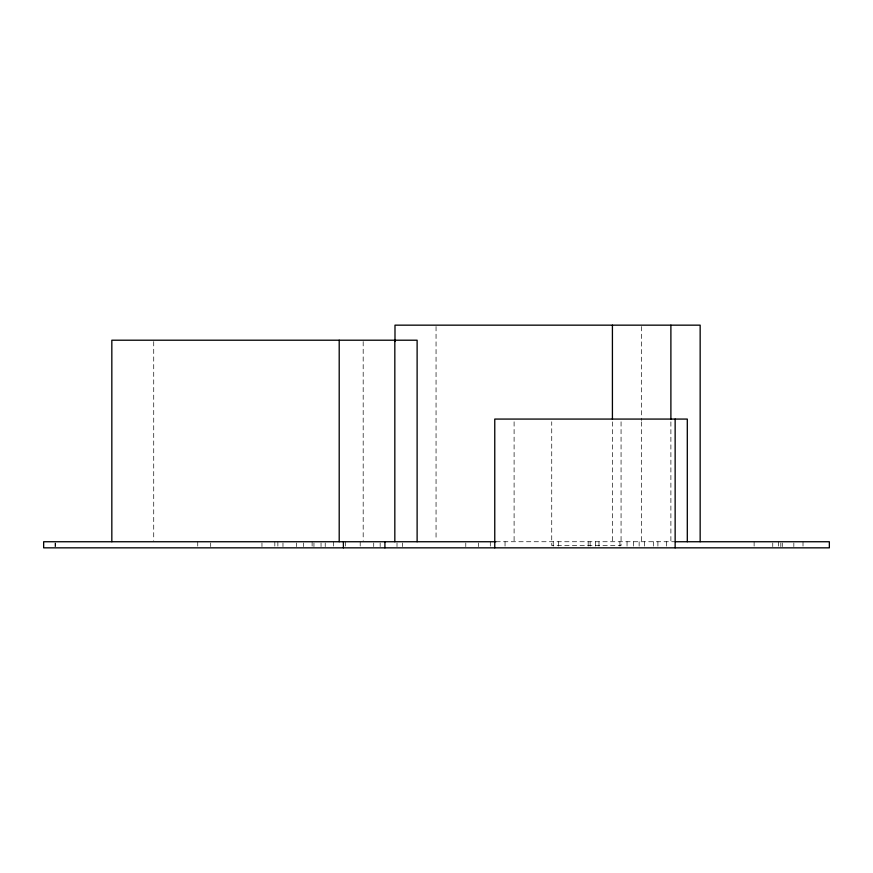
<?xml version="1.0" encoding="UTF-8"?>
<svg xmlns="http://www.w3.org/2000/svg" width="873" height="873" viewBox="0 0 873 873"><rect width="100%" height="100%" fill="white"/><g stroke="black" fill="none" stroke-linecap="round" stroke-linejoin="round"><path stroke-width="0.65" stroke-dasharray="4.37 3.27" d="M495.908 541.74L673.847 541.74M803.007 541.74L803.007 546.618M793.841 542.962L793.841 546.618M782.284 542.962L782.284 546.618M780.822 542.962L780.822 546.618M778.443 541.74L778.443 546.618M772.758 542.962L772.758 546.618M754.119 541.74L754.119 546.618M670.89 421.877L670.89 541.74M666.405 541.74L666.405 546.618M657.904 541.74L657.904 546.618M653.32 541.74L653.32 546.618M644.35 541.74L644.35 546.618M641.491 326.524L641.491 420.513M641.491 421.877L641.491 541.74M639.134 541.74L639.134 546.618M633.471 541.74L633.471 546.618M627.043 541.74L627.043 546.618M621.063 421.79L621.063 545.549L551.736 545.549L551.736 421.79M619.917 541.74L619.917 546.618M612.42 421.877L612.42 541.74M598.987 541.74L598.987 546.618M595.539 541.74L595.539 546.618M590.126 541.74L590.126 546.618M588.173 541.74L588.173 546.618M558.622 541.74L558.622 546.618M553.22 541.74L553.22 546.618M514.099 421.801L514.099 541.74M505.041 541.74L505.041 546.618M490.299 541.74L490.299 546.618M478.48 542.962L478.48 546.618M465.789 542.962L465.789 546.618M436.053 326.524L436.053 540.376M402.431 542.962L402.431 546.618M397.008 542.962L397.008 546.618M380.159 542.962L380.159 546.618M373.72 542.962L373.72 546.618M363.179 341.572L363.179 540.376M360.2 541.74L360.2 546.618M345.653 541.74L345.653 546.618M333.453 541.74L333.453 546.618M325.214 542.962L325.214 546.618M321.035 542.962L321.035 546.618M313.953 542.962L313.953 546.618M312.119 541.74L312.119 546.618M303.575 542.962L303.575 546.618M296.624 542.962L296.624 546.618M282.972 542.962L282.972 546.618M277.876 541.74L277.876 546.618M274.831 541.74L274.831 546.618M261.965 542.962L261.965 546.618M210.699 542.962L210.699 546.618M197.745 541.74L197.745 546.618M153.724 341.572L153.724 540.376M55.435 542.962L55.435 546.618M55.021 542.962L55.021 546.618"/><path stroke-width="1.31" d="M495.908 541.74L43.65 541.74L43.65 547.84L829.35 547.84L829.35 541.74L675.145 541.74M700.157 541.74L700.157 325.16L394.989 325.16L394.989 341.507M687.302 541.74L687.302 419.073L494.762 419.073L494.762 547.84M675.145 419.073L675.145 547.84M670.89 325.16L670.89 419.149M612.42 325.16L612.42 419.149M417.119 541.74L417.119 340.208L111.831 340.208L111.831 541.74M394.825 340.208L394.825 541.74M384.917 541.74L384.917 547.84M343.395 541.74L343.395 547.84M339.204 340.208L339.204 541.74"/></g></svg>
